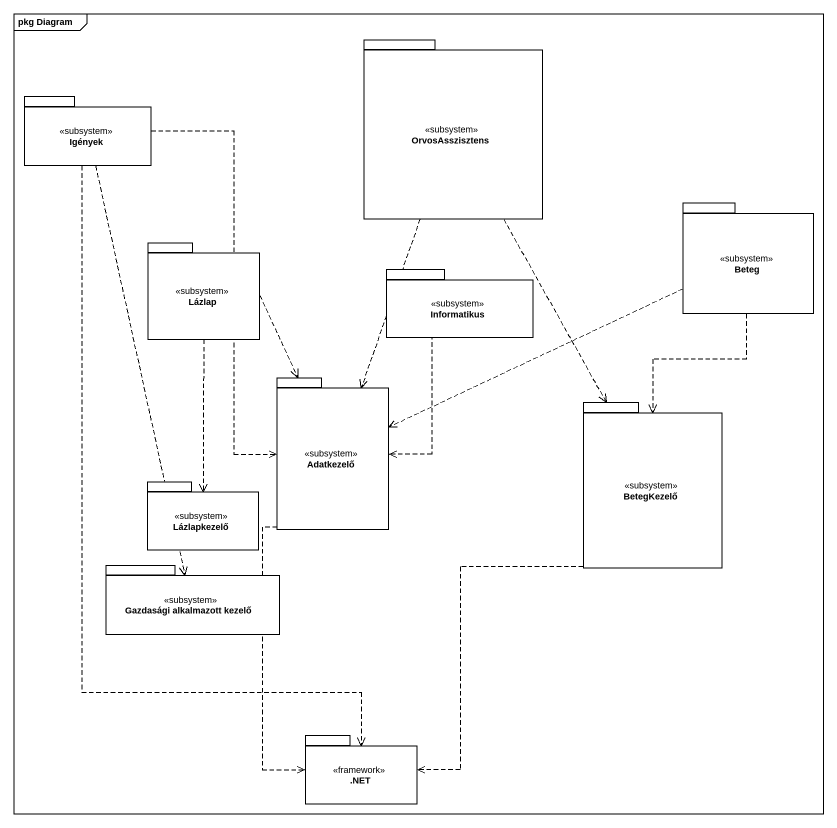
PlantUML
@startuml
mainframe pkg Diagram
package OrvosAsszisztens <<subsystem>> {
}
package Igények <<subsystem>> {
}
package Beteg <<subsystem>> {
}
package Lázlap <<subsystem>> {
}
package Informatikus <<subsystem>> {
}
package Adatkezelő <<subsystem>> {
}
package BetegKezelő <<subsystem>> {
}
package Lázlapkezelő <<subsystem>> {
}
package "Gazdasági alkalmazott kezelő" as Gazdasági_alkalmazott_kezelő <<subsystem>> {
}
package ".NET" as NET <<framework>> {
}
OrvosAsszisztens ..> Adatkezelő
OrvosAsszisztens ..> BetegKezelő
Igények ..> Adatkezelő
Igények ..> Gazdasági_alkalmazott_kezelő
Igények ..> NET
Beteg .left.> Adatkezelő
Beteg ..> BetegKezelő
Lázlap ..> Adatkezelő
Lázlap ..> Lázlapkezelő
Informatikus ..> Adatkezelő
Adatkezelő ..> NET
BetegKezelő ..> NET
@enduml
